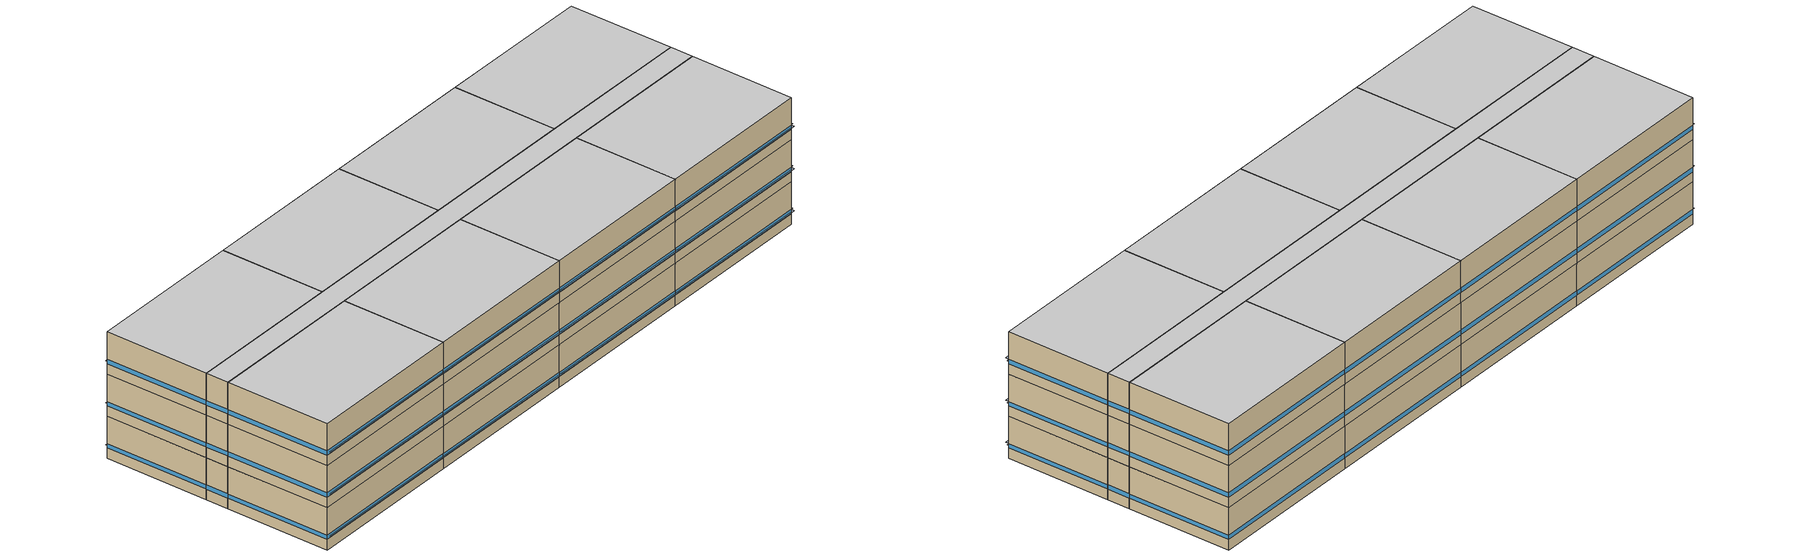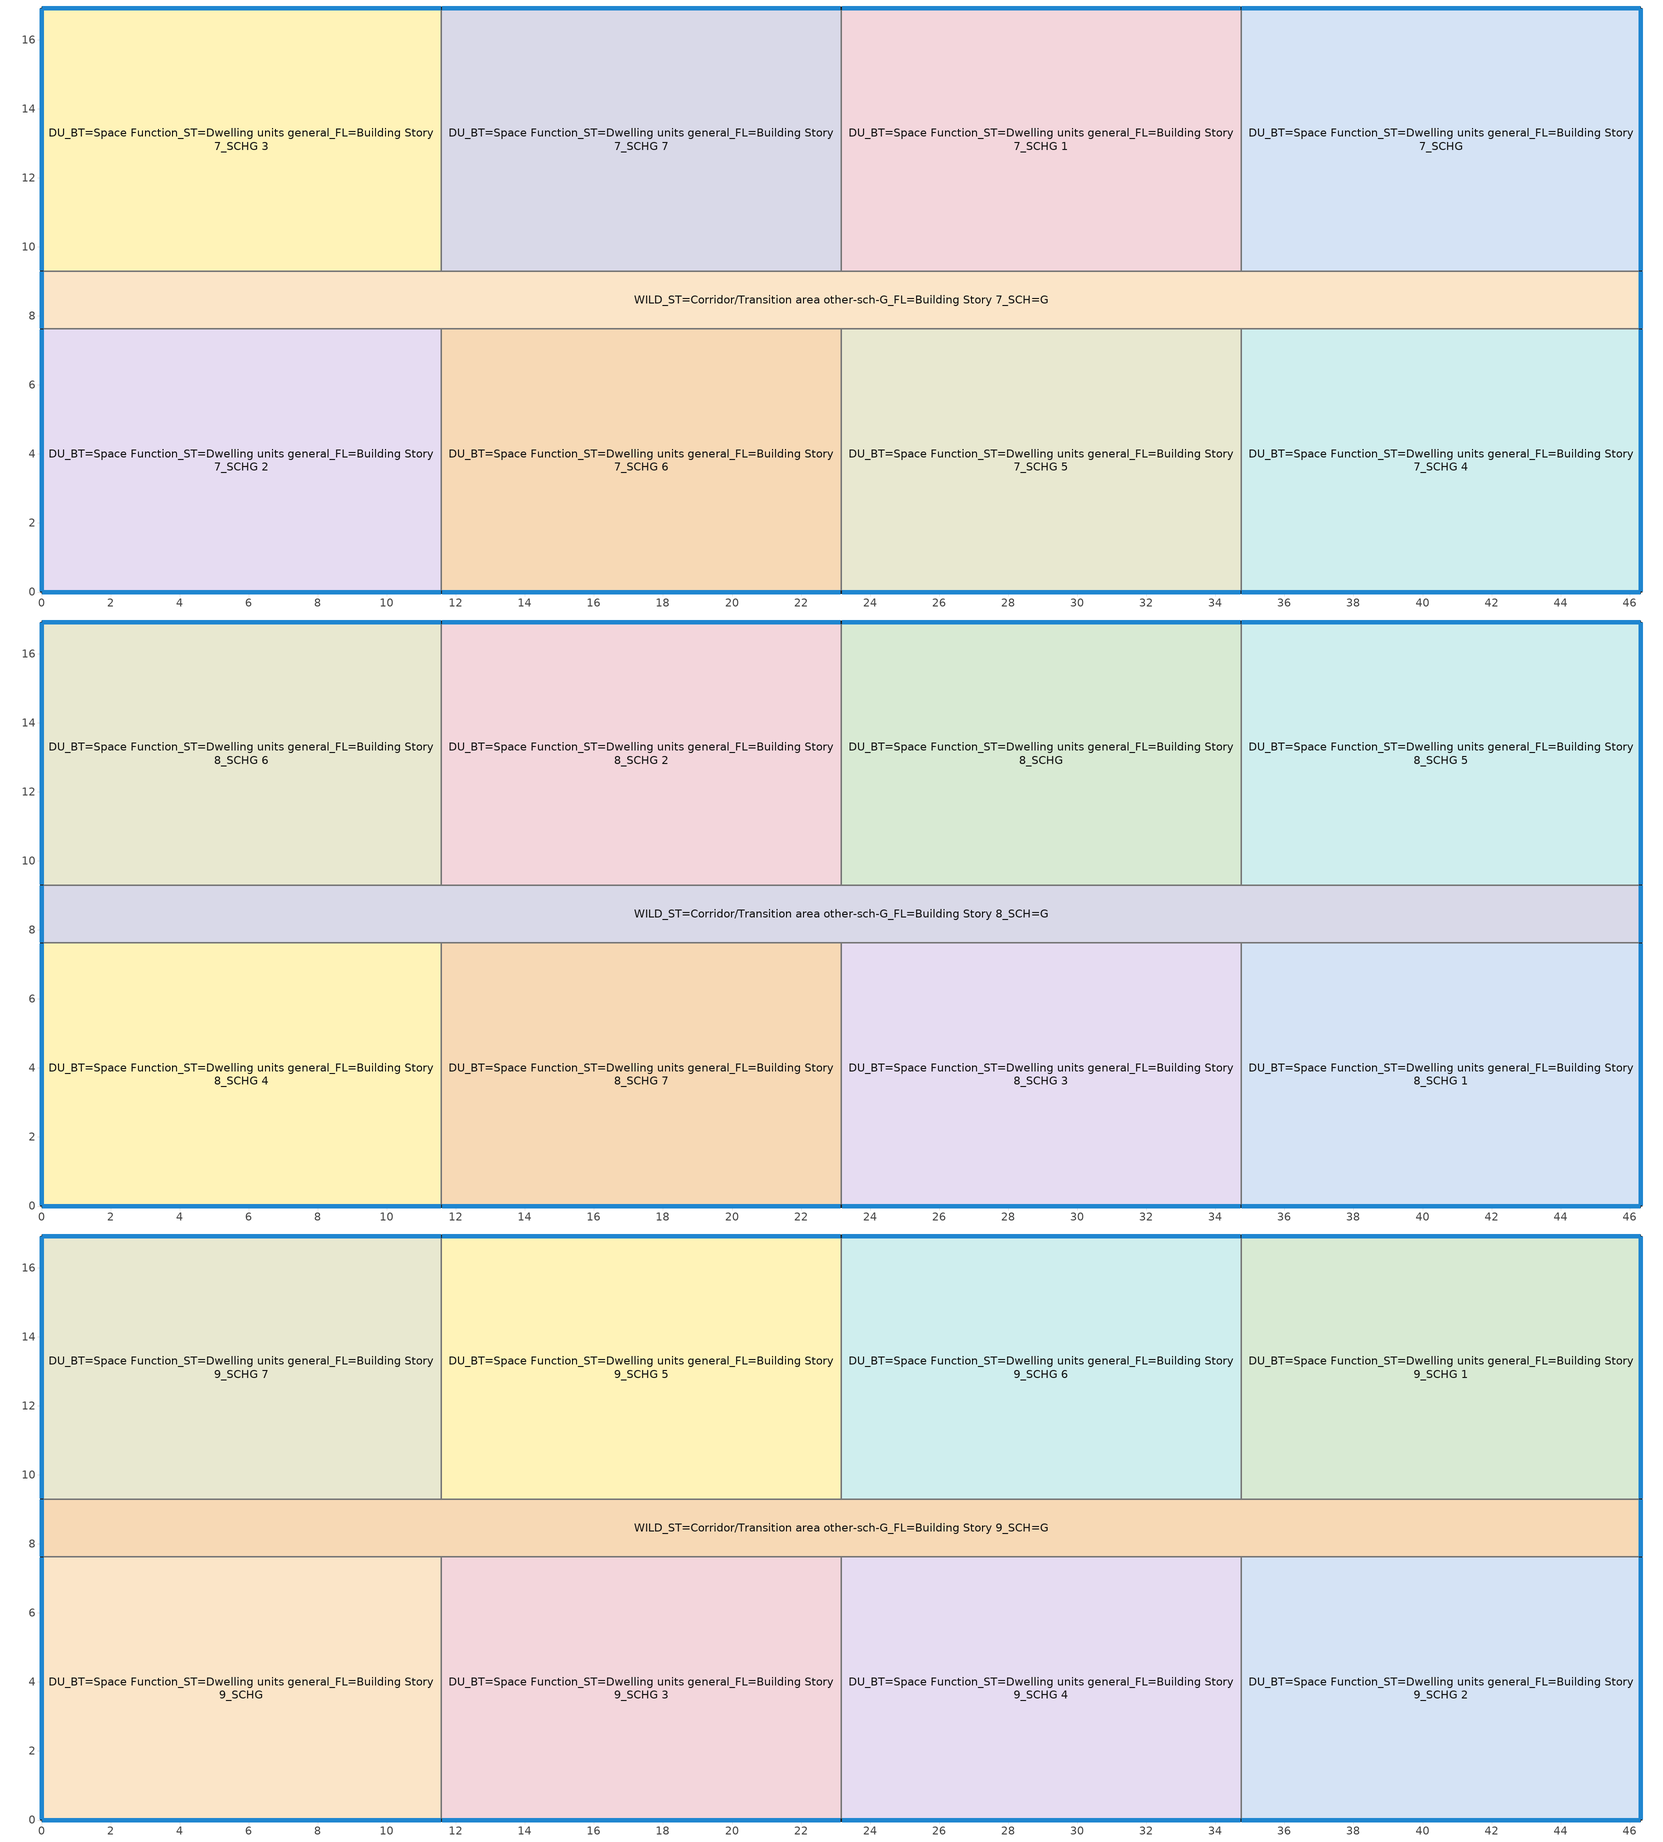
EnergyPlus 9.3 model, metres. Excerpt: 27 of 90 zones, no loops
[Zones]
DU_BT=Space Function_ST=Dwelling units general_FL=Building Story 7_SCHG
 floor to DU_BT=Space Function_ST=Dwelling units general_FL=Building Story 6_SCHG 5 (BTAP-Int-Floor): 46.33,16.92 46.33,9.3 34.75,9.3 34.75,16.92 z18.29
 wall outside (BTAP-Ext-Wall-Mass:U-0.247-:{ "cond"=>0.12}): 46.33,9.3 46.33,16.92 34.75,16.92 z18.29:21.33
 wall to DU_BT=Space Function_ST=Dwelling units general_FL=Building Story 7_SCHG 1 (BTAP-Int-Wall): 34.75,16.92 34.75,9.3 z18.29:21.33
 wall to WILD_ST=Corridor/Transition area other-sch-G_FL=Building Story 7_SCH=G (BTAP-Int-Wall): 34.75,9.3 46.33,9.3 z18.29:21.33
 window (BTAP-Ext-FixedWindow:U=0.190 SHGC=0.600-:{ "cond"=>0.8}): 46.33,9.32 46.33,16.89 / 46.3,16.92 34.77,16.92 z19.05:19.36
DU_BT=Space Function_ST=Dwelling units general_FL=Building Story 7_SCHG 1
 floor to DU_BT=Space Function_ST=Dwelling units general_FL=Building Story 6_SCHG 6 (BTAP-Int-Floor): 34.75,16.92 34.75,9.3 23.16,9.3 23.16,16.92 z18.29
 wall outside (BTAP-Ext-Wall-Mass:U-0.247-:{ "cond"=>0.12}): 34.75,16.92 23.16,16.92 z18.29:21.33
 wall to DU_BT=Space Function_ST=Dwelling units general_FL=Building Story 7_SCHG 7 (BTAP-Int-Wall): 23.16,16.92 23.16,9.3 z18.29:21.33
 wall to WILD_ST=Corridor/Transition area other-sch-G_FL=Building Story 7_SCH=G (BTAP-Int-Wall): 23.16,9.3 34.75,9.3 z18.29:21.33
 window (BTAP-Ext-FixedWindow:U=0.190 SHGC=0.600-:{ "cond"=>0.8}): 34.72,16.92 23.19,16.92 z19.05:19.36
DU_BT=Space Function_ST=Dwelling units general_FL=Building Story 7_SCHG 2
 floor to DU_BT=Space Function_ST=Dwelling units general_FL=Building Story 6_SCHG (BTAP-Int-Floor): 11.58,7.62 11.58,0 0,0 0,7.62 z18.29
 wall outside (BTAP-Ext-Wall-Mass:U-0.247-:{ "cond"=>0.12}): 0,7.62 0,0 11.58,0 z18.29:21.33
 wall to DU_BT=Space Function_ST=Dwelling units general_FL=Building Story 7_SCHG 6 (BTAP-Int-Wall): 11.58,0 11.58,7.62 z18.29:21.33
 wall to WILD_ST=Corridor/Transition area other-sch-G_FL=Building Story 7_SCH=G (BTAP-Int-Wall): 11.58,7.62 0,7.62 z18.29:21.33
 window (BTAP-Ext-FixedWindow:U=0.190 SHGC=0.600-:{ "cond"=>0.8}): 0.03,0 11.56,0 / 0,7.59 0,0.03 z19.05:19.36
DU_BT=Space Function_ST=Dwelling units general_FL=Building Story 7_SCHG 3
 floor to DU_BT=Space Function_ST=Dwelling units general_FL=Building Story 6_SCHG 1 (BTAP-Int-Floor): 11.58,16.92 11.58,9.3 0,9.3 0,16.92 z18.29
 wall outside (BTAP-Ext-Wall-Mass:U-0.247-:{ "cond"=>0.12}): 11.58,16.92 0,16.92 0,9.3 z18.29:21.33
 wall to DU_BT=Space Function_ST=Dwelling units general_FL=Building Story 7_SCHG 7 (BTAP-Int-Wall): 11.58,9.3 11.58,16.92 z18.29:21.33
 wall to WILD_ST=Corridor/Transition area other-sch-G_FL=Building Story 7_SCH=G (BTAP-Int-Wall): 0,9.3 11.58,9.3 z18.29:21.33
 window (BTAP-Ext-FixedWindow:U=0.190 SHGC=0.600-:{ "cond"=>0.8}): 11.56,16.92 0.03,16.92 / 0,16.89 0,9.32 z19.05:19.36
DU_BT=Space Function_ST=Dwelling units general_FL=Building Story 7_SCHG 4
 floor to DU_BT=Space Function_ST=Dwelling units general_FL=Building Story 6_SCHG 4 (BTAP-Int-Floor): 46.33,7.62 46.33,0 34.75,0 34.75,7.62 z18.29
 wall outside (BTAP-Ext-Wall-Mass:U-0.247-:{ "cond"=>0.12}): 34.75,0 46.33,0 46.33,7.62 z18.29:21.33
 wall to DU_BT=Space Function_ST=Dwelling units general_FL=Building Story 7_SCHG 5 (BTAP-Int-Wall): 34.75,7.62 34.75,0 z18.29:21.33
 wall to WILD_ST=Corridor/Transition area other-sch-G_FL=Building Story 7_SCH=G (BTAP-Int-Wall): 46.33,7.62 34.75,7.62 z18.29:21.33
 window (BTAP-Ext-FixedWindow:U=0.190 SHGC=0.600-:{ "cond"=>0.8}): 46.33,0.03 46.33,7.59 / 34.77,0 46.3,0 z19.05:19.36
DU_BT=Space Function_ST=Dwelling units general_FL=Building Story 7_SCHG 5
 floor to DU_BT=Space Function_ST=Dwelling units general_FL=Building Story 6_SCHG 2 (BTAP-Int-Floor): 34.75,7.62 34.75,0 23.16,0 23.16,7.62 z18.29
 wall outside (BTAP-Ext-Wall-Mass:U-0.247-:{ "cond"=>0.12}): 23.16,0 34.75,0 z18.29:21.33
 wall to DU_BT=Space Function_ST=Dwelling units general_FL=Building Story 7_SCHG 6 (BTAP-Int-Wall): 23.16,7.62 23.16,0 z18.29:21.33
 wall to WILD_ST=Corridor/Transition area other-sch-G_FL=Building Story 7_SCH=G (BTAP-Int-Wall): 34.75,7.62 23.16,7.62 z18.29:21.33
 window (BTAP-Ext-FixedWindow:U=0.190 SHGC=0.600-:{ "cond"=>0.8}): 23.19,0 34.72,0 z19.05:19.36
DU_BT=Space Function_ST=Dwelling units general_FL=Building Story 7_SCHG 6
 floor to DU_BT=Space Function_ST=Dwelling units general_FL=Building Story 6_SCHG 3 (BTAP-Int-Floor): 23.16,7.62 23.16,0 11.58,0 11.58,7.62 z18.29
 wall outside (BTAP-Ext-Wall-Mass:U-0.247-:{ "cond"=>0.12}): 11.58,0 23.16,0 z18.29:21.33
 wall to WILD_ST=Corridor/Transition area other-sch-G_FL=Building Story 7_SCH=G (BTAP-Int-Wall): 23.16,7.62 11.58,7.62 z18.29:21.33
 window (BTAP-Ext-FixedWindow:U=0.190 SHGC=0.600-:{ "cond"=>0.8}): 11.61,0 23.14,0 z19.05:19.36
DU_BT=Space Function_ST=Dwelling units general_FL=Building Story 7_SCHG 7
 floor to DU_BT=Space Function_ST=Dwelling units general_FL=Building Story 6_SCHG 7 (BTAP-Int-Floor): 23.16,16.92 23.16,9.3 11.58,9.3 11.58,16.92 z18.29
 wall outside (BTAP-Ext-Wall-Mass:U-0.247-:{ "cond"=>0.12}): 23.16,16.92 11.58,16.92 z18.29:21.33
 wall to WILD_ST=Corridor/Transition area other-sch-G_FL=Building Story 7_SCH=G (BTAP-Int-Wall): 11.58,9.3 23.16,9.3 z18.29:21.33
 window (BTAP-Ext-FixedWindow:U=0.190 SHGC=0.600-:{ "cond"=>0.8}): 23.14,16.92 11.61,16.92 z19.05:19.36
WILD_ST=Corridor/Transition area other-sch-G_FL=Building Story 7_SCH=G
 floor to WILD_ST=Corridor/Transition area other-sch-G_FL=Building Story 6_SCH=G (BTAP-Int-Floor): 46.33,9.3 46.33,7.62 0,7.62 0,9.3 z18.29
 wall outside (BTAP-Ext-Wall-Mass:U-0.247-:{ "cond"=>0.12}): 46.33,7.62 46.33,9.3 / 0,9.3 0,7.62 z18.29:21.33
 window (BTAP-Ext-FixedWindow:U=0.190 SHGC=0.600-:{ "cond"=>0.8}): 46.33,7.65 46.33,9.27 / 0,9.27 0,7.65 z19.05:19.36
DU_BT=Space Function_ST=Dwelling units general_FL=Building Story 8_SCHG
 floor to DU_BT=Space Function_ST=Dwelling units general_FL=Building Story 7_SCHG 1 (BTAP-Int-Floor): 34.75,16.92 34.75,9.3 23.16,9.3 23.16,16.92 z21.33
 wall outside (BTAP-Ext-Wall-Mass:U-0.247-:{ "cond"=>0.12}): 34.75,16.92 23.16,16.92 z21.33:24.38
 wall to DU_BT=Space Function_ST=Dwelling units general_FL=Building Story 8_SCHG 2 (BTAP-Int-Wall): 23.16,16.92 23.16,9.3 z21.33:24.38
 wall to DU_BT=Space Function_ST=Dwelling units general_FL=Building Story 8_SCHG 5 (BTAP-Int-Wall): 34.75,9.3 34.75,16.92 z21.33:24.38
 wall to WILD_ST=Corridor/Transition area other-sch-G_FL=Building Story 8_SCH=G (BTAP-Int-Wall): 23.16,9.3 34.75,9.3 z21.33:24.38
 window (BTAP-Ext-FixedWindow:U=0.190 SHGC=0.600-:{ "cond"=>0.8}): 34.72,16.92 23.19,16.92 z22.1:22.4
DU_BT=Space Function_ST=Dwelling units general_FL=Building Story 8_SCHG 1
 floor to DU_BT=Space Function_ST=Dwelling units general_FL=Building Story 7_SCHG 4 (BTAP-Int-Floor): 46.33,7.62 46.33,0 34.75,0 34.75,7.62 z21.33
 wall outside (BTAP-Ext-Wall-Mass:U-0.247-:{ "cond"=>0.12}): 34.75,0 46.33,0 46.33,7.62 z21.33:24.38
 wall to DU_BT=Space Function_ST=Dwelling units general_FL=Building Story 8_SCHG 3 (BTAP-Int-Wall): 34.75,7.62 34.75,0 z21.33:24.38
 wall to WILD_ST=Corridor/Transition area other-sch-G_FL=Building Story 8_SCH=G (BTAP-Int-Wall): 46.33,7.62 34.75,7.62 z21.33:24.38
 window (BTAP-Ext-FixedWindow:U=0.190 SHGC=0.600-:{ "cond"=>0.8}): 46.33,0.03 46.33,7.59 / 34.77,0 46.3,0 z22.1:22.4
DU_BT=Space Function_ST=Dwelling units general_FL=Building Story 8_SCHG 2
 floor to DU_BT=Space Function_ST=Dwelling units general_FL=Building Story 7_SCHG 7 (BTAP-Int-Floor): 23.16,16.92 23.16,9.3 11.58,9.3 11.58,16.92 z21.33
 wall outside (BTAP-Ext-Wall-Mass:U-0.247-:{ "cond"=>0.12}): 23.16,16.92 11.58,16.92 z21.33:24.38
 wall to DU_BT=Space Function_ST=Dwelling units general_FL=Building Story 8_SCHG 6 (BTAP-Int-Wall): 11.58,16.92 11.58,9.3 z21.33:24.38
 wall to WILD_ST=Corridor/Transition area other-sch-G_FL=Building Story 8_SCH=G (BTAP-Int-Wall): 11.58,9.3 23.16,9.3 z21.33:24.38
 window (BTAP-Ext-FixedWindow:U=0.190 SHGC=0.600-:{ "cond"=>0.8}): 23.14,16.92 11.61,16.92 z22.1:22.4
DU_BT=Space Function_ST=Dwelling units general_FL=Building Story 8_SCHG 3
 floor to DU_BT=Space Function_ST=Dwelling units general_FL=Building Story 7_SCHG 5 (BTAP-Int-Floor): 34.75,7.62 34.75,0 23.16,0 23.16,7.62 z21.33
 wall outside (BTAP-Ext-Wall-Mass:U-0.247-:{ "cond"=>0.12}): 23.16,0 34.75,0 z21.33:24.38
 wall to DU_BT=Space Function_ST=Dwelling units general_FL=Building Story 8_SCHG 7 (BTAP-Int-Wall): 23.16,7.62 23.16,0 z21.33:24.38
 wall to WILD_ST=Corridor/Transition area other-sch-G_FL=Building Story 8_SCH=G (BTAP-Int-Wall): 34.75,7.62 23.16,7.62 z21.33:24.38
 window (BTAP-Ext-FixedWindow:U=0.190 SHGC=0.600-:{ "cond"=>0.8}): 23.19,0 34.72,0 z22.1:22.4
DU_BT=Space Function_ST=Dwelling units general_FL=Building Story 8_SCHG 4
 floor to DU_BT=Space Function_ST=Dwelling units general_FL=Building Story 7_SCHG 2 (BTAP-Int-Floor): 11.58,7.62 11.58,0 0,0 0,7.62 z21.33
 wall outside (BTAP-Ext-Wall-Mass:U-0.247-:{ "cond"=>0.12}): 0,7.62 0,0 11.58,0 z21.33:24.38
 wall to DU_BT=Space Function_ST=Dwelling units general_FL=Building Story 8_SCHG 7 (BTAP-Int-Wall): 11.58,0 11.58,7.62 z21.33:24.38
 wall to WILD_ST=Corridor/Transition area other-sch-G_FL=Building Story 8_SCH=G (BTAP-Int-Wall): 11.58,7.62 0,7.62 z21.33:24.38
 window (BTAP-Ext-FixedWindow:U=0.190 SHGC=0.600-:{ "cond"=>0.8}): 0.03,0 11.56,0 / 0,7.59 0,0.03 z22.1:22.4
DU_BT=Space Function_ST=Dwelling units general_FL=Building Story 8_SCHG 5
 floor to DU_BT=Space Function_ST=Dwelling units general_FL=Building Story 7_SCHG (BTAP-Int-Floor): 46.33,16.92 46.33,9.3 34.75,9.3 34.75,16.92 z21.33
 wall outside (BTAP-Ext-Wall-Mass:U-0.247-:{ "cond"=>0.12}): 46.33,9.3 46.33,16.92 34.75,16.92 z21.33:24.38
 wall to WILD_ST=Corridor/Transition area other-sch-G_FL=Building Story 8_SCH=G (BTAP-Int-Wall): 34.75,9.3 46.33,9.3 z21.33:24.38
 window (BTAP-Ext-FixedWindow:U=0.190 SHGC=0.600-:{ "cond"=>0.8}): 46.33,9.32 46.33,16.89 / 46.3,16.92 34.77,16.92 z22.1:22.4
DU_BT=Space Function_ST=Dwelling units general_FL=Building Story 8_SCHG 6
 floor to DU_BT=Space Function_ST=Dwelling units general_FL=Building Story 7_SCHG 3 (BTAP-Int-Floor): 11.58,16.92 11.58,9.3 0,9.3 0,16.92 z21.33
 wall outside (BTAP-Ext-Wall-Mass:U-0.247-:{ "cond"=>0.12}): 11.58,16.92 0,16.92 0,9.3 z21.33:24.38
 wall to WILD_ST=Corridor/Transition area other-sch-G_FL=Building Story 8_SCH=G (BTAP-Int-Wall): 0,9.3 11.58,9.3 z21.33:24.38
 window (BTAP-Ext-FixedWindow:U=0.190 SHGC=0.600-:{ "cond"=>0.8}): 11.56,16.92 0.03,16.92 / 0,16.89 0,9.32 z22.1:22.4
DU_BT=Space Function_ST=Dwelling units general_FL=Building Story 8_SCHG 7
 floor to DU_BT=Space Function_ST=Dwelling units general_FL=Building Story 7_SCHG 6 (BTAP-Int-Floor): 23.16,7.62 23.16,0 11.58,0 11.58,7.62 z21.33
 wall outside (BTAP-Ext-Wall-Mass:U-0.247-:{ "cond"=>0.12}): 11.58,0 23.16,0 z21.33:24.38
 wall to WILD_ST=Corridor/Transition area other-sch-G_FL=Building Story 8_SCH=G (BTAP-Int-Wall): 23.16,7.62 11.58,7.62 z21.33:24.38
 window (BTAP-Ext-FixedWindow:U=0.190 SHGC=0.600-:{ "cond"=>0.8}): 11.61,0 23.14,0 z22.1:22.4
WILD_ST=Corridor/Transition area other-sch-G_FL=Building Story 8_SCH=G
 floor to WILD_ST=Corridor/Transition area other-sch-G_FL=Building Story 7_SCH=G (BTAP-Int-Floor): 46.33,9.3 46.33,7.62 0,7.62 0,9.3 z21.33
 wall outside (BTAP-Ext-Wall-Mass:U-0.247-:{ "cond"=>0.12}): 46.33,7.62 46.33,9.3 / 0,9.3 0,7.62 z21.33:24.38
 window (BTAP-Ext-FixedWindow:U=0.190 SHGC=0.600-:{ "cond"=>0.8}): 46.33,7.65 46.33,9.27 / 0,9.27 0,7.65 z22.1:22.41
DU_BT=Space Function_ST=Dwelling units general_FL=Building Story 9_SCHG
 floor to DU_BT=Space Function_ST=Dwelling units general_FL=Building Story 8_SCHG 4 (BTAP-Int-Floor): 11.58,7.62 11.58,0 0,0 0,7.62 z24.38
 wall outside (BTAP-Ext-Wall-Mass:U-0.247-:{ "cond"=>0.12}): 0,7.62 0,0 11.58,0 z24.38:27.43
 wall to DU_BT=Space Function_ST=Dwelling units general_FL=Building Story 9_SCHG 3 (BTAP-Int-Wall): 11.58,0 11.58,7.62 z24.38:27.43
 wall to WILD_ST=Corridor/Transition area other-sch-G_FL=Building Story 9_SCH=G (BTAP-Int-Wall): 11.58,7.62 0,7.62 z24.38:27.43
 window (BTAP-Ext-FixedWindow:U=0.190 SHGC=0.600-:{ "cond"=>0.8}): 0.03,0 11.56,0 / 0,7.59 0,0.03 z25.14:25.45
 ceiling to DU_BT=Space Function_ST=Dwelling units general_FL=Building Story 10_SCHG 4 (BTAP-Int-Ceiling): 11.58,0 11.58,7.62 0,7.62 0,0 z27.43
DU_BT=Space Function_ST=Dwelling units general_FL=Building Story 9_SCHG 1
 floor to DU_BT=Space Function_ST=Dwelling units general_FL=Building Story 8_SCHG 5 (BTAP-Int-Floor): 46.33,16.92 46.33,9.3 34.75,9.3 34.75,16.92 z24.38
 wall outside (BTAP-Ext-Wall-Mass:U-0.247-:{ "cond"=>0.12}): 46.33,9.3 46.33,16.92 34.75,16.92 z24.38:27.43
 wall to DU_BT=Space Function_ST=Dwelling units general_FL=Building Story 9_SCHG 6 (BTAP-Int-Wall): 34.75,16.92 34.75,9.3 z24.38:27.43
 wall to WILD_ST=Corridor/Transition area other-sch-G_FL=Building Story 9_SCH=G (BTAP-Int-Wall): 34.75,9.3 46.33,9.3 z24.38:27.43
 window (BTAP-Ext-FixedWindow:U=0.190 SHGC=0.600-:{ "cond"=>0.8}): 46.33,9.32 46.33,16.89 / 46.3,16.92 34.77,16.92 z25.14:25.45
 ceiling to DU_BT=Space Function_ST=Dwelling units general_FL=Building Story 10_SCHG 1 (BTAP-Int-Ceiling): 46.33,9.3 46.33,16.92 34.75,16.92 34.75,9.3 z27.43
DU_BT=Space Function_ST=Dwelling units general_FL=Building Story 9_SCHG 2
 floor to DU_BT=Space Function_ST=Dwelling units general_FL=Building Story 8_SCHG 1 (BTAP-Int-Floor): 46.33,7.62 46.33,0 34.75,0 34.75,7.62 z24.38
 wall outside (BTAP-Ext-Wall-Mass:U-0.247-:{ "cond"=>0.12}): 34.75,0 46.33,0 46.33,7.62 z24.38:27.43
 wall to DU_BT=Space Function_ST=Dwelling units general_FL=Building Story 9_SCHG 4 (BTAP-Int-Wall): 34.75,7.62 34.75,0 z24.38:27.43
 wall to WILD_ST=Corridor/Transition area other-sch-G_FL=Building Story 9_SCH=G (BTAP-Int-Wall): 46.33,7.62 34.75,7.62 z24.38:27.43
 window (BTAP-Ext-FixedWindow:U=0.190 SHGC=0.600-:{ "cond"=>0.8}): 46.33,0.03 46.33,7.59 / 34.77,0 46.3,0 z25.14:25.45
 ceiling to DU_BT=Space Function_ST=Dwelling units general_FL=Building Story 10_SCHG 7 (BTAP-Int-Ceiling): 46.33,0 46.33,7.62 34.75,7.62 34.75,0 z27.43
DU_BT=Space Function_ST=Dwelling units general_FL=Building Story 9_SCHG 3
 floor to DU_BT=Space Function_ST=Dwelling units general_FL=Building Story 8_SCHG 7 (BTAP-Int-Floor): 23.16,7.62 23.16,0 11.58,0 11.58,7.62 z24.38
 wall outside (BTAP-Ext-Wall-Mass:U-0.247-:{ "cond"=>0.12}): 11.58,0 23.16,0 z24.38:27.43
 wall to DU_BT=Space Function_ST=Dwelling units general_FL=Building Story 9_SCHG 4 (BTAP-Int-Wall): 23.16,0 23.16,7.62 z24.38:27.43
 wall to WILD_ST=Corridor/Transition area other-sch-G_FL=Building Story 9_SCH=G (BTAP-Int-Wall): 23.16,7.62 11.58,7.62 z24.38:27.43
 window (BTAP-Ext-FixedWindow:U=0.190 SHGC=0.600-:{ "cond"=>0.8}): 11.61,0 23.14,0 z25.14:25.45
 ceiling to DU_BT=Space Function_ST=Dwelling units general_FL=Building Story 10_SCHG 5 (BTAP-Int-Ceiling): 23.16,0 23.16,7.62 11.58,7.62 11.58,0 z27.43
DU_BT=Space Function_ST=Dwelling units general_FL=Building Story 9_SCHG 4
 floor to DU_BT=Space Function_ST=Dwelling units general_FL=Building Story 8_SCHG 3 (BTAP-Int-Floor): 34.75,7.62 34.75,0 23.16,0 23.16,7.62 z24.38
 wall outside (BTAP-Ext-Wall-Mass:U-0.247-:{ "cond"=>0.12}): 23.16,0 34.75,0 z24.38:27.43
 wall to WILD_ST=Corridor/Transition area other-sch-G_FL=Building Story 9_SCH=G (BTAP-Int-Wall): 34.75,7.62 23.16,7.62 z24.38:27.43
 window (BTAP-Ext-FixedWindow:U=0.190 SHGC=0.600-:{ "cond"=>0.8}): 23.19,0 34.72,0 z25.14:25.45
 ceiling to DU_BT=Space Function_ST=Dwelling units general_FL=Building Story 10_SCHG 3 (BTAP-Int-Ceiling): 34.75,0 34.75,7.62 23.16,7.62 23.16,0 z27.43
DU_BT=Space Function_ST=Dwelling units general_FL=Building Story 9_SCHG 5
 floor to DU_BT=Space Function_ST=Dwelling units general_FL=Building Story 8_SCHG 2 (BTAP-Int-Floor): 23.16,16.92 23.16,9.3 11.58,9.3 11.58,16.92 z24.38
 wall outside (BTAP-Ext-Wall-Mass:U-0.247-:{ "cond"=>0.12}): 23.16,16.92 11.58,16.92 z24.38:27.43
 wall to DU_BT=Space Function_ST=Dwelling units general_FL=Building Story 9_SCHG 6 (BTAP-Int-Wall): 23.16,9.3 23.16,16.92 z24.38:27.43
 wall to DU_BT=Space Function_ST=Dwelling units general_FL=Building Story 9_SCHG 7 (BTAP-Int-Wall): 11.58,16.92 11.58,9.3 z24.38:27.43
 wall to WILD_ST=Corridor/Transition area other-sch-G_FL=Building Story 9_SCH=G (BTAP-Int-Wall): 11.58,9.3 23.16,9.3 z24.38:27.43
 window (BTAP-Ext-FixedWindow:U=0.190 SHGC=0.600-:{ "cond"=>0.8}): 23.14,16.92 11.61,16.92 z25.14:25.45
 ceiling to DU_BT=Space Function_ST=Dwelling units general_FL=Building Story 10_SCHG 2 (BTAP-Int-Ceiling): 23.16,9.3 23.16,16.92 11.58,16.92 11.58,9.3 z27.43
DU_BT=Space Function_ST=Dwelling units general_FL=Building Story 9_SCHG 6
 floor to DU_BT=Space Function_ST=Dwelling units general_FL=Building Story 8_SCHG (BTAP-Int-Floor): 34.75,16.92 34.75,9.3 23.16,9.3 23.16,16.92 z24.38
 wall outside (BTAP-Ext-Wall-Mass:U-0.247-:{ "cond"=>0.12}): 34.75,16.92 23.16,16.92 z24.38:27.43
 wall to WILD_ST=Corridor/Transition area other-sch-G_FL=Building Story 9_SCH=G (BTAP-Int-Wall): 23.16,9.3 34.75,9.3 z24.38:27.43
 window (BTAP-Ext-FixedWindow:U=0.190 SHGC=0.600-:{ "cond"=>0.8}): 34.72,16.92 23.19,16.92 z25.14:25.45
 ceiling to DU_BT=Space Function_ST=Dwelling units general_FL=Building Story 10_SCHG 6 (BTAP-Int-Ceiling): 34.75,9.3 34.75,16.92 23.16,16.92 23.16,9.3 z27.43
DU_BT=Space Function_ST=Dwelling units general_FL=Building Story 9_SCHG 7
 floor to DU_BT=Space Function_ST=Dwelling units general_FL=Building Story 8_SCHG 6 (BTAP-Int-Floor): 11.58,16.92 11.58,9.3 0,9.3 0,16.92 z24.38
 wall outside (BTAP-Ext-Wall-Mass:U-0.247-:{ "cond"=>0.12}): 11.58,16.92 0,16.92 0,9.3 z24.38:27.43
 wall to WILD_ST=Corridor/Transition area other-sch-G_FL=Building Story 9_SCH=G (BTAP-Int-Wall): 0,9.3 11.58,9.3 z24.38:27.43
 window (BTAP-Ext-FixedWindow:U=0.190 SHGC=0.600-:{ "cond"=>0.8}): 11.56,16.92 0.03,16.92 / 0,16.89 0,9.32 z25.14:25.45
 ceiling to DU_BT=Space Function_ST=Dwelling units general_FL=Building Story 10_SCHG (BTAP-Int-Ceiling): 11.58,9.3 11.58,16.92 0,16.92 0,9.3 z27.43
WILD_ST=Corridor/Transition area other-sch-G_FL=Building Story 9_SCH=G
 floor to WILD_ST=Corridor/Transition area other-sch-G_FL=Building Story 8_SCH=G (BTAP-Int-Floor): 46.33,9.3 46.33,7.62 0,7.62 0,9.3 z24.38
 wall outside (BTAP-Ext-Wall-Mass:U-0.247-:{ "cond"=>0.12}): 46.33,7.62 46.33,9.3 / 0,9.3 0,7.62 z24.38:27.43
 window (BTAP-Ext-FixedWindow:U=0.190 SHGC=0.600-:{ "cond"=>0.8}): 46.33,7.65 46.33,9.27 / 0,9.27 0,7.65 z25.14:25.46
 ceiling to WILD_ST=Corridor/Transition area other-sch-G_FL=Building Story 10_SCH=G (BTAP-Int-Ceiling): 46.33,7.62 46.33,9.3 0,9.3 0,7.62 z27.43
shading: 46.33,16.89 46.33,9.32 46.48,9.32 46.48,16.89 z19.36; 11.56,0 0.03,0 0.03,-0.23 11.56,-0.23 z19.36; 0,0.03 0,7.59 -0.15,7.59 -0.15,0.03 z19.36; 0,9.32 0,16.89 -0.15,16.89 -0.15,9.32 z19.36; 46.33,7.59 46.33,0.03 46.48,0.03 46.48,7.59 z19.36; 46.3,0 34.77,0 34.77,-0.23 46.3,-0.23 z19.36; 34.72,0 23.19,0 23.19,-0.23 34.72,-0.23 z19.36; 23.14,0 11.61,0 11.61,-0.23 23.14,-0.23 z19.36; 46.33,7.59 46.33,0.03 46.48,0.03 46.48,7.59 z22.4; 46.3,0 34.77,0 34.77,-0.23 46.3,-0.23 z22.4; 34.72,0 23.19,0 23.19,-0.23 34.72,-0.23 z22.4; 11.56,0 0.03,0 0.03,-0.23 11.56,-0.23 z22.4; 0,0.03 0,7.59 -0.15,7.59 -0.15,0.03 z22.4; 46.33,16.89 46.33,9.32 46.48,9.32 46.48,16.89 z22.4; 0,9.32 0,16.89 -0.15,16.89 -0.15,9.32 z22.4; 23.14,0 11.61,0 11.61,-0.23 23.14,-0.23 z22.4; 11.56,0 0.03,0 0.03,-0.23 11.56,-0.23 z25.45; 0,0.03 0,7.59 -0.15,7.59 -0.15,0.03 z25.45; 46.33,16.89 46.33,9.32 46.48,9.32 46.48,16.89 z25.45; 46.33,7.59 46.33,0.03 46.48,0.03 46.48,7.59 z25.45; 46.3,0 34.77,0 34.77,-0.23 46.3,-0.23 z25.45; 23.14,0 11.61,0 11.61,-0.23 23.14,-0.23 z25.45; 34.72,0 23.19,0 23.19,-0.23 34.72,-0.23 z25.45; 0,9.32 0,16.89 -0.15,16.89 -0.15,9.32 z25.45; 46.33,9.27 46.33,7.65 46.48,7.65 46.48,9.27 z19.36; 0,7.65 0,9.27 -0.16,9.27 -0.16,7.65 z19.36; 46.33,9.27 46.33,7.65 46.48,7.65 46.48,9.27 z22.41; 0,7.65 0,9.27 -0.16,9.27 -0.16,7.65 z22.41; 46.33,9.27 46.33,7.65 46.48,7.65 46.48,9.27 z25.46; 0,7.65 0,9.27 -0.16,9.27 -0.16,7.65 z25.46
[Building]
HighriseApartment: North Axis {deg}=0; Terrain=City; Loads Convergence Tolerance Value {W}=0.04; Temperature Convergence Tolerance Value {deltaC}=0.2; Solar Distribution=FullInteriorAndExterior; Maximum Number of Warmup Days=25; Minimum Number of Warmup Days=6
[Site:Location]
Halifax Dockyard_NS_CAN: Latitude {deg}=44.655; Longitude {deg}=-63.577; Time Zone {hr}=-4; Elevation {m}=3.8
[Site:GroundTemperature:BuildingSurface]
19.527, 19.502, 19.536, 19.598, 20.002, 21.64, 22.225, 22.375, 21.449, 20.121, 19.802, 19.633
[Site:WaterMainsTemperature]
Calculation Method=Correlation; Annual Average Outdoor Air Temperature {C}=8.25833; Maximum Difference In Monthly Average Outdoor Air Temperatures {deltaC}=21.1
[SizingPeriod:DesignDay] Day of Month=21; Dry-Bulb Temperature Range Modifier Type=DefaultMultipliers; Humidity Condition Type=Wetbulb; Barometric Pressure {Pa}=101279; Rain Indicator=No; Snow Indicator=No; Daylight Saving Time Indicator=No
Name | Month | Day Type | Maximum Dry-Bulb Temperature {C} | Daily Dry-Bulb Temperature Range {deltaC} | Wetbulb or DewPoint at Maximum Dry-Bulb {C} | Wind Speed {m/s} | Wind Direction {deg} | Solar Model Indicator | ASHRAE Clear Sky Optical Depth for Beam Irradiance (taub) | ASHRAE Clear Sky Optical Depth for Diffuse Irradiance (taud) | Sky Clearness
Halifax Dockyard Ann Clg .4% Condns DB=>MWB | 8 | SummerDesignDay | 27.2 | 7.1 | 18.8 | 3.7 | 230 | ASHRAETau | 0.398 | 2.4
Halifax Dockyard Ann Htg 99.6% Condns DB | 1 | WinterDesignDay | -13.8 | 0 | -13.8 | 4.4 | 320 | ASHRAEClearSky |  |  | 0
[Material] Thermal Absorptance=0.9
Name | Roughness | Thickness {m} | Conductivity {W/m-K} | Density {kg/m3} | Specific Heat {J/kg-K} | Solar Absorptance | Visible Absorptance
1/2IN Gypsum 2 | Smooth | 0.0127 | 0.16 | 784.9 | 830 | 0.4 | 0.4
100mm Normalweight concrete floor 1 | MediumSmooth | 0.1016 | 2.31 | 2322 | 832 | 0.7 | 0.7
1IN Stucco 2 | Smooth | 0.0253 | 0.6918 | 1858 | 837 | 0.7 | 0.92
8IN CONCRETE HW RefBldg 2 | Rough | 0.2032 | 1.311 | 2240 | 836.8 | 0.7 | 0.7
G01 13mm gypsum board 1 | Smooth | 0.0127 | 0.16 | 800 | 1090 | 0.7 | 0.5
[Material:NoMass] Roughness=Smooth; Thermal Absorptance=0.9; Solar Absorptance=0.7
Name | Thermal Resistance {m2-K/W} | Visible Absorptance
Typical Carpet Pad | 0.21648 | 0.8
Typical Insulation 6 R-45.78 | 8.06239 | 0.7
[WindowMaterial:SimpleGlazingSystem]
SimpleGlazing:U=0.190 SHGC=0.600 1 U-0.14: U-Factor {W/m2-K}=0.8; Solar Heat Gain Coefficient=0.6; Visible Transmittance=0.21
[Construction]
BTAP-Ext-FixedWindow:U=0.190 SHGC=0.600-:{ "cond"=>0.8}: SimpleGlazing:U=0.190 SHGC=0.600 1 U-0.14
BTAP-Ext-Wall-Mass:U-0.247-:{ "cond"=>0.12}: 1IN Stucco 2, 8IN CONCRETE HW RefBldg 2, Typical Insulation 6 R-45.78, 1/2IN Gypsum 2
BTAP-Int-Ceiling: Typical Carpet Pad, 100mm Normalweight concrete floor 1
BTAP-Int-Floor: 100mm Normalweight concrete floor 1, Typical Carpet Pad
BTAP-Int-Wall: G01 13mm gypsum board 1, G01 13mm gypsum board 1
[Zone] Part of Total Floor Area=Yes
DU_BT=Space Function_ST=Dwelling units general_FL=Building Story 7_SCHG; DU_BT=Space Function_ST=Dwelling units general_FL=Building Story 7_SCHG 1; DU_BT=Space Function_ST=Dwelling units general_FL=Building Story 7_SCHG 2; DU_BT=Space Function_ST=Dwelling units general_FL=Building Story 7_SCHG 3; DU_BT=Space Function_ST=Dwelling units general_FL=Building Story 7_SCHG 4; DU_BT=Space Function_ST=Dwelling units general_FL=Building Story 7_SCHG 5; DU_BT=Space Function_ST=Dwelling units general_FL=Building Story 7_SCHG 6; DU_BT=Space Function_ST=Dwelling units general_FL=Building Story 7_SCHG 7; DU_BT=Space Function_ST=Dwelling units general_FL=Building Story 8_SCHG; DU_BT=Space Function_ST=Dwelling units general_FL=Building Story 8_SCHG 1; DU_BT=Space Function_ST=Dwelling units general_FL=Building Story 8_SCHG 2; DU_BT=Space Function_ST=Dwelling units general_FL=Building Story 8_SCHG 3; DU_BT=Space Function_ST=Dwelling units general_FL=Building Story 8_SCHG 4; DU_BT=Space Function_ST=Dwelling units general_FL=Building Story 8_SCHG 5; DU_BT=Space Function_ST=Dwelling units general_FL=Building Story 8_SCHG 6; DU_BT=Space Function_ST=Dwelling units general_FL=Building Story 8_SCHG 7; DU_BT=Space Function_ST=Dwelling units general_FL=Building Story 9_SCHG; DU_BT=Space Function_ST=Dwelling units general_FL=Building Story 9_SCHG 1; DU_BT=Space Function_ST=Dwelling units general_FL=Building Story 9_SCHG 2; DU_BT=Space Function_ST=Dwelling units general_FL=Building Story 9_SCHG 3; DU_BT=Space Function_ST=Dwelling units general_FL=Building Story 9_SCHG 4; DU_BT=Space Function_ST=Dwelling units general_FL=Building Story 9_SCHG 5; DU_BT=Space Function_ST=Dwelling units general_FL=Building Story 9_SCHG 6; DU_BT=Space Function_ST=Dwelling units general_FL=Building Story 9_SCHG 7; WILD_ST=Corridor/Transition area other-sch-G_FL=Building Story 7_SCH=G; WILD_ST=Corridor/Transition area other-sch-G_FL=Building Story 8_SCH=G; WILD_ST=Corridor/Transition area other-sch-G_FL=Building Story 9_SCH=G
[ZoneInfiltration:DesignFlowRate] Schedule=Always On Discrete; Design Flow Rate Calculation Method=Flow/ExteriorArea; Flow per Exterior Surface Area {m3/s-m2}=0.000137604; Constant Term Coefficient=0; Temperature Term Coefficient=0; Velocity Term Coefficient=0.224; Velocity Squared Term Coefficient=0
Name | Zone or ZoneList
F7 NE Apartment Infiltration | DU_BT=Space Function_ST=Dwelling units general_FL=Building Story 7_SCHG
F7 N2 Apartment Infiltration | DU_BT=Space Function_ST=Dwelling units general_FL=Building Story 7_SCHG 1
F7 SW Apartment Infiltration | DU_BT=Space Function_ST=Dwelling units general_FL=Building Story 7_SCHG 2
F7 NW Apartment Infiltration | DU_BT=Space Function_ST=Dwelling units general_FL=Building Story 7_SCHG 3
F7 SE Apartment Infiltration | DU_BT=Space Function_ST=Dwelling units general_FL=Building Story 7_SCHG 4
F7 S2 Apartment Infiltration | DU_BT=Space Function_ST=Dwelling units general_FL=Building Story 7_SCHG 5
F7 S1 Apartment Infiltration | DU_BT=Space Function_ST=Dwelling units general_FL=Building Story 7_SCHG 6
F7 N1 Apartment Infiltration | DU_BT=Space Function_ST=Dwelling units general_FL=Building Story 7_SCHG 7
F8 N2 Apartment Infiltration | DU_BT=Space Function_ST=Dwelling units general_FL=Building Story 8_SCHG
F8 SE Apartment Infiltration | DU_BT=Space Function_ST=Dwelling units general_FL=Building Story 8_SCHG 1
F8 N1 Apartment Infiltration | DU_BT=Space Function_ST=Dwelling units general_FL=Building Story 8_SCHG 2
F8 S2 Apartment Infiltration | DU_BT=Space Function_ST=Dwelling units general_FL=Building Story 8_SCHG 3
F8 SW Apartment Infiltration | DU_BT=Space Function_ST=Dwelling units general_FL=Building Story 8_SCHG 4
F8 NE Apartment Infiltration | DU_BT=Space Function_ST=Dwelling units general_FL=Building Story 8_SCHG 5
F8 NW Apartment Infiltration | DU_BT=Space Function_ST=Dwelling units general_FL=Building Story 8_SCHG 6
F8 S1 Apartment Infiltration | DU_BT=Space Function_ST=Dwelling units general_FL=Building Story 8_SCHG 7
F9 SW Apartment Infiltration | DU_BT=Space Function_ST=Dwelling units general_FL=Building Story 9_SCHG
F9 NE Apartment Infiltration | DU_BT=Space Function_ST=Dwelling units general_FL=Building Story 9_SCHG 1
F9 SE Apartment Infiltration | DU_BT=Space Function_ST=Dwelling units general_FL=Building Story 9_SCHG 2
F9 S1 Apartment Infiltration | DU_BT=Space Function_ST=Dwelling units general_FL=Building Story 9_SCHG 3
F9 S2 Apartment Infiltration | DU_BT=Space Function_ST=Dwelling units general_FL=Building Story 9_SCHG 4
F9 N1 Apartment Infiltration | DU_BT=Space Function_ST=Dwelling units general_FL=Building Story 9_SCHG 5
F9 N2 Apartment Infiltration | DU_BT=Space Function_ST=Dwelling units general_FL=Building Story 9_SCHG 6
F9 NW Apartment Infiltration | DU_BT=Space Function_ST=Dwelling units general_FL=Building Story 9_SCHG 7
F7 Corridor Infiltration | WILD_ST=Corridor/Transition area other-sch-G_FL=Building Story 7_SCH=G
F8 Corridor Infiltration | WILD_ST=Corridor/Transition area other-sch-G_FL=Building Story 8_SCH=G
F9 Corridor Infiltration | WILD_ST=Corridor/Transition area other-sch-G_FL=Building Story 9_SCH=G
[Schedule:Constant]
Always On Discrete: Hourly Value=1
